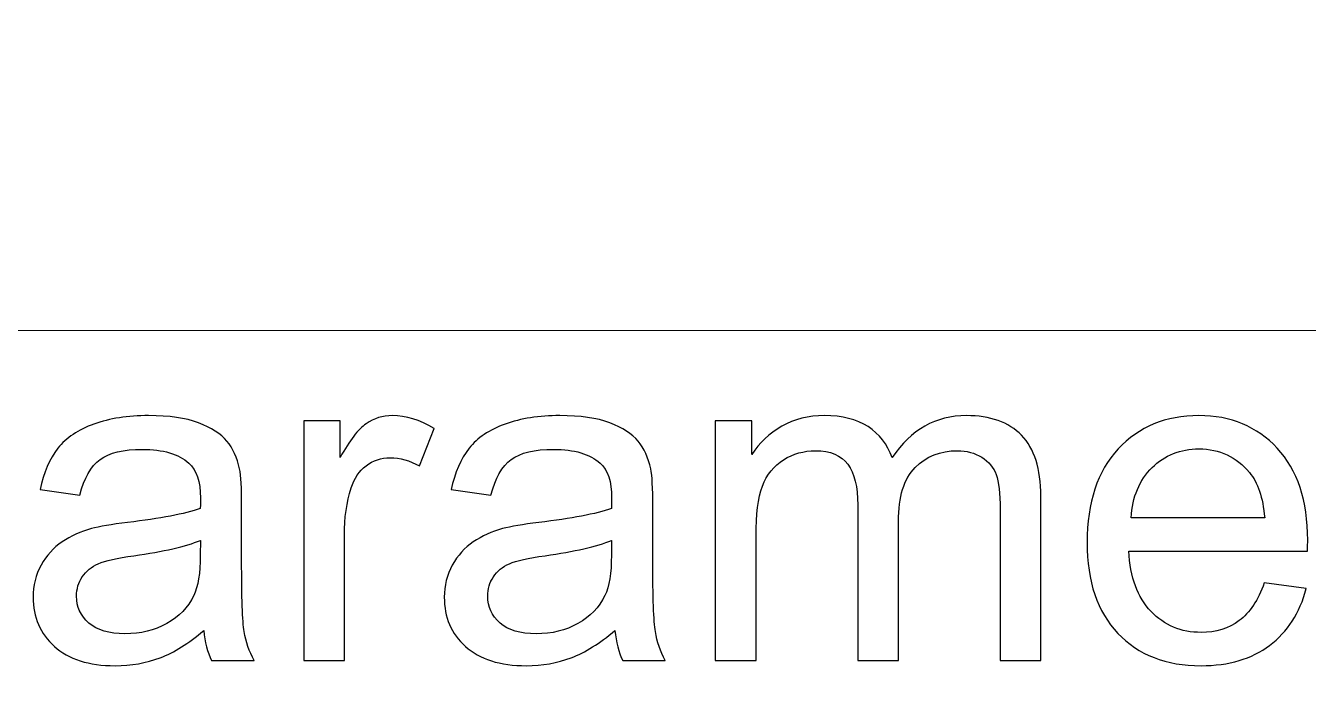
# Model space of a CAD drawing. Header units: centimetres. Extents: x -29.7 to 21.6, y -14.4 to 13.7.
# Drawn here: x 4.729 to 6.341, y -2.968 to -2.133 of the extents above; entities that cross this region are included whole.
import ezdxf

# ---------------------------------------------------------------- set-up
doc = ezdxf.new("R2010")
doc.units = ezdxf.units.CM
doc.header["$MEASUREMENT"] = 0
doc.layers.add('Layer 1', color=7, linetype='Continuous')

msp = doc.modelspace()

# ---------------------------------------------------------------- linework, layer by layer
at = {"layer": 'Layer 1', "color": 1, "lineweight": 9}
for points, knots in [([(1.396, -4.44966), (1.396, -4.44966), (1.396, -0.46166), (1.396, -0.46166), (1.396, -0.46166), (1.396, -0.46166), (11.36591, -0.46166), (11.36591, -0.46166), (11.36591, -0.46166), (11.36591, -0.46166), (11.36591, -4.44966), (11.36591, -4.44966)], [0, 0, 0, 0, 0.25, 0.25, 0.25, 0.25, 0.5, 0.5, 0.5, 0.5, 1, 1, 1, 1]), ([(8.86952, -3.14013), (8.86952, -3.14013), (4.39385, -3.14013), (4.39385, -3.14013), (4.39385, -3.14013), (4.39385, -3.14013), (4.39385, -2.51613), (4.39385, -2.51613), (4.39385, -2.51613), (4.39385, -2.51613), (8.86952, -2.51613), (8.86952, -2.51613), (8.86952, -2.51613), (8.86952, -2.51613), (8.86952, -3.14013), (8.86952, -3.14013)], [0, 0, 0, 0, 0.2, 0.2, 0.2, 0.2, 0.4, 0.4, 0.4, 0.4, 0.6, 0.6, 0.6, 0.6, 1, 1, 1, 1]), ([(8.86952, -3.14013), (8.86952, -3.14013), (4.39385, -3.14013), (4.39385, -3.14013), (4.39385, -3.14013), (4.39385, -3.14013), (4.39385, -2.51613), (4.39385, -2.51613), (4.39385, -2.51613), (4.39385, -2.51613), (8.86952, -2.51613), (8.86952, -2.51613), (8.86952, -2.51613), (8.86952, -2.51613), (8.86952, -3.14013), (8.86952, -3.14013)], [0, 0, 0, 0, 0.2, 0.2, 0.2, 0.2, 0.4, 0.4, 0.4, 0.4, 0.6, 0.6, 0.6, 0.6, 1, 1, 1, 1]), ([(4.9524, -2.89326), (4.93342, -2.90943), (4.91512, -2.92076), (4.89758, -2.92745), (4.89758, -2.92745), (4.88005, -2.93413), (4.86126, -2.93742), (4.84112, -2.93742), (4.84112, -2.93742), (4.808, -2.93742), (4.78252, -2.92938), (4.7647, -2.91321), (4.7647, -2.91321), (4.74688, -2.89713), (4.73797, -2.8765), (4.73797, -2.85142), (4.73797, -2.85142), (4.73797, -2.83669), (4.74136, -2.82323), (4.74804, -2.81103), (4.74804, -2.81103), (4.75482, -2.79883), (4.76364, -2.78914), (4.77448, -2.78178), (4.77448, -2.78178), (4.78543, -2.77442), (4.79763, -2.7688), (4.81129, -2.76502), (4.81129, -2.76502), (4.82136, -2.76241), (4.83657, -2.75989), (4.85681, -2.75737), (4.85681, -2.75737), (4.89807, -2.75253), (4.92858, -2.74662), (4.94805, -2.73984), (4.94805, -2.73984), (4.94824, -2.73287), (4.94834, -2.72841), (4.94834, -2.72657), (4.94834, -2.72657), (4.94834, -2.70585), (4.94349, -2.69122), (4.93381, -2.6827), (4.93381, -2.6827), (4.92073, -2.67117), (4.90127, -2.66546), (4.8755, -2.66546), (4.8755, -2.66546), (4.85139, -2.66546), (4.83356, -2.66972), (4.82214, -2.67815), (4.82214, -2.67815), (4.81061, -2.68657), (4.80218, -2.70149), (4.79666, -2.72299), (4.79666, -2.72299), (4.79666, -2.72299), (4.74669, -2.71602), (4.74669, -2.71602), (4.74669, -2.71602), (4.75124, -2.69461), (4.7587, -2.67727), (4.76916, -2.6641), (4.76916, -2.6641), (4.77962, -2.65093), (4.79473, -2.64086), (4.81448, -2.63369), (4.81448, -2.63369), (4.83415, -2.62662), (4.8571, -2.62304), (4.88306, -2.62304), (4.88306, -2.62304), (4.90882, -2.62304), (4.92984, -2.62604), (4.94601, -2.63214), (4.94601, -2.63214), (4.96209, -2.63824), (4.974, -2.6458), (4.98156, -2.655), (4.98156, -2.655), (4.98911, -2.6642), (4.99444, -2.67582), (4.99754, -2.68987), (4.99754, -2.68987), (4.99918, -2.69858), (5.00006, -2.71427), (5.00006, -2.73684), (5.00006, -2.73684), (5.00006, -2.73684), (5.00006, -2.80464), (5.00006, -2.80464), (5.00006, -2.80464), (5.00006, -2.852), (5.00112, -2.88193), (5.00325, -2.89461), (5.00325, -2.89461), (5.00529, -2.9073), (5.00955, -2.91941), (5.01575, -2.93103), (5.01575, -2.93103), (5.01575, -2.93103), (4.96228, -2.93103), (4.96228, -2.93103), (4.96228, -2.93103), (4.95715, -2.92028), (4.95386, -2.90769), (4.9524, -2.89326)], [0, 0, 0, 0, 0.0357143, 0.0357143, 0.0357143, 0.0357143, 0.0714286, 0.0714286, 0.0714286, 0.0714286, 0.1071429, 0.1071429, 0.1071429, 0.1071429, 0.1428571, 0.1428571, 0.1428571, 0.1428571, 0.1785714, 0.1785714, 0.1785714, 0.1785714, 0.2142857, 0.2142857, 0.2142857, 0.2142857, 0.25, 0.25, 0.25, 0.25, 0.2857143, 0.2857143, 0.2857143, 0.2857143, 0.3214286, 0.3214286, 0.3214286, 0.3214286, 0.3571429, 0.3571429, 0.3571429, 0.3571429, 0.3928571, 0.3928571, 0.3928571, 0.3928571, 0.4285714, 0.4285714, 0.4285714, 0.4285714, 0.4642857, 0.4642857, 0.4642857, 0.4642857, 0.5, 0.5, 0.5, 0.5, 0.5357143, 0.5357143, 0.5357143, 0.5357143, 0.5714286, 0.5714286, 0.5714286, 0.5714286, 0.6071429, 0.6071429, 0.6071429, 0.6071429, 0.6428571, 0.6428571, 0.6428571, 0.6428571, 0.6785714, 0.6785714, 0.6785714, 0.6785714, 0.7142857, 0.7142857, 0.7142857, 0.7142857, 0.75, 0.75, 0.75, 0.75, 0.7857143, 0.7857143, 0.7857143, 0.7857143, 0.8214286, 0.8214286, 0.8214286, 0.8214286, 0.8571429, 0.8571429, 0.8571429, 0.8571429, 0.8928571, 0.8928571, 0.8928571, 0.8928571, 0.9285714, 0.9285714, 0.9285714, 0.9285714, 1, 1, 1, 1]), ([(5.07802, -2.93103), (5.07802, -2.93103), (5.07802, -2.62943), (5.07802, -2.62943), (5.07802, -2.62943), (5.07802, -2.62943), (5.12393, -2.62943), (5.12393, -2.62943), (5.12393, -2.62943), (5.12393, -2.62943), (5.12393, -2.67563), (5.12393, -2.67563), (5.12393, -2.67563), (5.13565, -2.65422), (5.1465, -2.64008), (5.15647, -2.6333), (5.15647, -2.6333), (5.16645, -2.62643), (5.17739, -2.62304), (5.18931, -2.62304), (5.18931, -2.62304), (5.20655, -2.62304), (5.22408, -2.62846), (5.2419, -2.63921), (5.2419, -2.63921), (5.2419, -2.63921), (5.22369, -2.68638), (5.22369, -2.68638), (5.22369, -2.68638), (5.21129, -2.67941), (5.1989, -2.67592), (5.1865, -2.67592), (5.1865, -2.67592), (5.17536, -2.67592), (5.16538, -2.67931), (5.15657, -2.68599), (5.15657, -2.68599), (5.14776, -2.69267), (5.14146, -2.70197), (5.13768, -2.71388), (5.13768, -2.71388), (5.13197, -2.732), (5.12916, -2.75185), (5.12916, -2.77345), (5.12916, -2.77345), (5.12916, -2.77345), (5.12916, -2.93103), (5.12916, -2.93103), (5.12916, -2.93103), (5.12916, -2.93103), (5.07802, -2.93103), (5.07802, -2.93103)], [0, 0, 0, 0, 0.0714286, 0.0714286, 0.0714286, 0.0714286, 0.1428571, 0.1428571, 0.1428571, 0.1428571, 0.2142857, 0.2142857, 0.2142857, 0.2142857, 0.2857143, 0.2857143, 0.2857143, 0.2857143, 0.3571429, 0.3571429, 0.3571429, 0.3571429, 0.4285714, 0.4285714, 0.4285714, 0.4285714, 0.5, 0.5, 0.5, 0.5, 0.5714286, 0.5714286, 0.5714286, 0.5714286, 0.6428571, 0.6428571, 0.6428571, 0.6428571, 0.7142857, 0.7142857, 0.7142857, 0.7142857, 0.7857143, 0.7857143, 0.7857143, 0.7857143, 0.8571429, 0.8571429, 0.8571429, 0.8571429, 1, 1, 1, 1]), ([(5.46911, -2.89326), (5.45013, -2.90943), (5.43183, -2.92076), (5.41429, -2.92745), (5.41429, -2.92745), (5.39676, -2.93413), (5.37797, -2.93742), (5.35783, -2.93742), (5.35783, -2.93742), (5.32471, -2.93742), (5.29923, -2.92938), (5.28141, -2.91321), (5.28141, -2.91321), (5.26359, -2.89713), (5.25468, -2.8765), (5.25468, -2.85142), (5.25468, -2.85142), (5.25468, -2.83669), (5.25807, -2.82323), (5.26475, -2.81103), (5.26475, -2.81103), (5.27153, -2.79883), (5.28035, -2.78914), (5.29119, -2.78178), (5.29119, -2.78178), (5.30214, -2.77442), (5.31434, -2.7688), (5.328, -2.76502), (5.328, -2.76502), (5.33807, -2.76241), (5.35328, -2.75989), (5.37352, -2.75737), (5.37352, -2.75737), (5.41478, -2.75253), (5.44529, -2.74662), (5.46476, -2.73984), (5.46476, -2.73984), (5.46495, -2.73287), (5.46505, -2.72841), (5.46505, -2.72657), (5.46505, -2.72657), (5.46505, -2.70585), (5.4602, -2.69122), (5.45052, -2.6827), (5.45052, -2.6827), (5.43744, -2.67117), (5.41798, -2.66546), (5.39221, -2.66546), (5.39221, -2.66546), (5.3681, -2.66546), (5.35027, -2.66972), (5.33885, -2.67815), (5.33885, -2.67815), (5.32732, -2.68657), (5.31889, -2.70149), (5.31337, -2.72299), (5.31337, -2.72299), (5.31337, -2.72299), (5.2634, -2.71602), (5.2634, -2.71602), (5.2634, -2.71602), (5.26795, -2.69461), (5.27541, -2.67727), (5.28587, -2.6641), (5.28587, -2.6641), (5.29633, -2.65093), (5.31144, -2.64086), (5.33119, -2.63369), (5.33119, -2.63369), (5.35086, -2.62662), (5.37381, -2.62304), (5.39977, -2.62304), (5.39977, -2.62304), (5.42553, -2.62304), (5.44655, -2.62604), (5.46272, -2.63214), (5.46272, -2.63214), (5.4788, -2.63824), (5.49071, -2.6458), (5.49827, -2.655), (5.49827, -2.655), (5.50582, -2.6642), (5.51115, -2.67582), (5.51425, -2.68987), (5.51425, -2.68987), (5.51589, -2.69858), (5.51677, -2.71427), (5.51677, -2.73684), (5.51677, -2.73684), (5.51677, -2.73684), (5.51677, -2.80464), (5.51677, -2.80464), (5.51677, -2.80464), (5.51677, -2.852), (5.51783, -2.88193), (5.51996, -2.89461), (5.51996, -2.89461), (5.522, -2.9073), (5.52626, -2.91941), (5.53246, -2.93103), (5.53246, -2.93103), (5.53246, -2.93103), (5.47899, -2.93103), (5.47899, -2.93103), (5.47899, -2.93103), (5.47386, -2.92028), (5.47057, -2.90769), (5.46911, -2.89326)], [0, 0, 0, 0, 0.0357143, 0.0357143, 0.0357143, 0.0357143, 0.0714286, 0.0714286, 0.0714286, 0.0714286, 0.1071429, 0.1071429, 0.1071429, 0.1071429, 0.1428571, 0.1428571, 0.1428571, 0.1428571, 0.1785714, 0.1785714, 0.1785714, 0.1785714, 0.2142857, 0.2142857, 0.2142857, 0.2142857, 0.25, 0.25, 0.25, 0.25, 0.2857143, 0.2857143, 0.2857143, 0.2857143, 0.3214286, 0.3214286, 0.3214286, 0.3214286, 0.3571429, 0.3571429, 0.3571429, 0.3571429, 0.3928571, 0.3928571, 0.3928571, 0.3928571, 0.4285714, 0.4285714, 0.4285714, 0.4285714, 0.4642857, 0.4642857, 0.4642857, 0.4642857, 0.5, 0.5, 0.5, 0.5, 0.5357143, 0.5357143, 0.5357143, 0.5357143, 0.5714286, 0.5714286, 0.5714286, 0.5714286, 0.6071429, 0.6071429, 0.6071429, 0.6071429, 0.6428571, 0.6428571, 0.6428571, 0.6428571, 0.6785714, 0.6785714, 0.6785714, 0.6785714, 0.7142857, 0.7142857, 0.7142857, 0.7142857, 0.75, 0.75, 0.75, 0.75, 0.7857143, 0.7857143, 0.7857143, 0.7857143, 0.8214286, 0.8214286, 0.8214286, 0.8214286, 0.8571429, 0.8571429, 0.8571429, 0.8571429, 0.8928571, 0.8928571, 0.8928571, 0.8928571, 0.9285714, 0.9285714, 0.9285714, 0.9285714, 1, 1, 1, 1]), ([(5.59531, -2.93103), (5.59531, -2.93103), (5.59531, -2.62943), (5.59531, -2.62943), (5.59531, -2.62943), (5.59531, -2.62943), (5.64122, -2.62943), (5.64122, -2.62943), (5.64122, -2.62943), (5.64122, -2.62943), (5.64122, -2.67204), (5.64122, -2.67204), (5.64122, -2.67204), (5.65062, -2.65732), (5.66321, -2.64541), (5.6789, -2.6365), (5.6789, -2.6365), (5.69459, -2.62749), (5.71241, -2.62304), (5.73246, -2.62304), (5.73246, -2.62304), (5.75473, -2.62304), (5.77304, -2.62769), (5.78728, -2.63689), (5.78728, -2.63689), (5.80151, -2.64618), (5.81159, -2.65907), (5.8174, -2.67572), (5.8174, -2.67572), (5.84142, -2.64057), (5.87251, -2.62304), (5.91086, -2.62304), (5.91086, -2.62304), (5.94089, -2.62304), (5.96403, -2.63127), (5.98011, -2.64783), (5.98011, -2.64783), (5.99629, -2.66439), (6.00442, -2.68987), (6.00442, -2.72425), (6.00442, -2.72425), (6.00442, -2.72425), (6.00442, -2.93103), (6.00442, -2.93103), (6.00442, -2.93103), (6.00442, -2.93103), (5.95328, -2.93103), (5.95328, -2.93103), (5.95328, -2.93103), (5.95328, -2.93103), (5.95328, -2.7412), (5.95328, -2.7412), (5.95328, -2.7412), (5.95328, -2.72086), (5.95154, -2.70614), (5.94825, -2.69713), (5.94825, -2.69713), (5.94495, -2.68812), (5.93895, -2.68095), (5.93014, -2.67543), (5.93014, -2.67543), (5.92142, -2.66991), (5.91115, -2.6672), (5.89943, -2.6672), (5.89943, -2.6672), (5.87813, -2.6672), (5.8605, -2.67427), (5.84645, -2.68832), (5.84645, -2.68832), (5.83241, -2.70246), (5.82544, -2.72502), (5.82544, -2.75602), (5.82544, -2.75602), (5.82544, -2.75602), (5.82544, -2.93103), (5.82544, -2.93103), (5.82544, -2.93103), (5.82544, -2.93103), (5.7743, -2.93103), (5.7743, -2.93103), (5.7743, -2.93103), (5.7743, -2.93103), (5.7743, -2.73529), (5.7743, -2.73529), (5.7743, -2.73529), (5.7743, -2.71263), (5.77013, -2.69558), (5.7618, -2.68425), (5.7618, -2.68425), (5.75348, -2.67292), (5.73982, -2.6672), (5.72093, -2.6672), (5.72093, -2.6672), (5.7066, -2.6672), (5.69333, -2.67098), (5.68113, -2.67853), (5.68113, -2.67853), (5.66892, -2.68609), (5.66011, -2.69713), (5.65459, -2.71175), (5.65459, -2.71175), (5.64916, -2.72628), (5.64645, -2.7473), (5.64645, -2.77471), (5.64645, -2.77471), (5.64645, -2.77471), (5.64645, -2.93103), (5.64645, -2.93103), (5.64645, -2.93103), (5.64645, -2.93103), (5.59531, -2.93103), (5.59531, -2.93103)], [0, 0, 0, 0, 0.0344828, 0.0344828, 0.0344828, 0.0344828, 0.0689655, 0.0689655, 0.0689655, 0.0689655, 0.1034483, 0.1034483, 0.1034483, 0.1034483, 0.137931, 0.137931, 0.137931, 0.137931, 0.1724138, 0.1724138, 0.1724138, 0.1724138, 0.2068966, 0.2068966, 0.2068966, 0.2068966, 0.2413793, 0.2413793, 0.2413793, 0.2413793, 0.2758621, 0.2758621, 0.2758621, 0.2758621, 0.3103448, 0.3103448, 0.3103448, 0.3103448, 0.3448276, 0.3448276, 0.3448276, 0.3448276, 0.3793103, 0.3793103, 0.3793103, 0.3793103, 0.4137931, 0.4137931, 0.4137931, 0.4137931, 0.4482759, 0.4482759, 0.4482759, 0.4482759, 0.4827586, 0.4827586, 0.4827586, 0.4827586, 0.5172414, 0.5172414, 0.5172414, 0.5172414, 0.5517241, 0.5517241, 0.5517241, 0.5517241, 0.5862069, 0.5862069, 0.5862069, 0.5862069, 0.6206897, 0.6206897, 0.6206897, 0.6206897, 0.6551724, 0.6551724, 0.6551724, 0.6551724, 0.6896552, 0.6896552, 0.6896552, 0.6896552, 0.7241379, 0.7241379, 0.7241379, 0.7241379, 0.7586207, 0.7586207, 0.7586207, 0.7586207, 0.7931034, 0.7931034, 0.7931034, 0.7931034, 0.8275862, 0.8275862, 0.8275862, 0.8275862, 0.862069, 0.862069, 0.862069, 0.862069, 0.8965517, 0.8965517, 0.8965517, 0.8965517, 0.9310345, 0.9310345, 0.9310345, 0.9310345, 1, 1, 1, 1]), ([(6.2851, -2.8334), (6.2851, -2.8334), (6.33798, -2.84038), (6.33798, -2.84038), (6.33798, -2.84038), (6.32975, -2.87108), (6.31435, -2.895), (6.29188, -2.91195), (6.29188, -2.91195), (6.26941, -2.9289), (6.24074, -2.93742), (6.20578, -2.93742), (6.20578, -2.93742), (6.16181, -2.93742), (6.12694, -2.92386), (6.10118, -2.89674), (6.10118, -2.89674), (6.07541, -2.86972), (6.06253, -2.83166), (6.06253, -2.78275), (6.06253, -2.78275), (6.06253, -2.73219), (6.07551, -2.69287), (6.10156, -2.66497), (6.10156, -2.66497), (6.12762, -2.63698), (6.16142, -2.62304), (6.20297, -2.62304), (6.20297, -2.62304), (6.24316, -2.62304), (6.276, -2.63669), (6.30147, -2.6641), (6.30147, -2.6641), (6.32694, -2.69151), (6.33973, -2.73006), (6.33973, -2.77975), (6.33973, -2.77975), (6.33973, -2.78275), (6.33963, -2.7873), (6.33944, -2.7933), (6.33944, -2.7933), (6.33944, -2.7933), (6.11483, -2.7933), (6.11483, -2.7933), (6.11483, -2.7933), (6.11677, -2.82633), (6.12607, -2.85171), (6.14292, -2.86924), (6.14292, -2.86924), (6.15968, -2.88677), (6.18069, -2.89558), (6.20578, -2.89558), (6.20578, -2.89558), (6.22447, -2.89558), (6.24045, -2.89064), (6.25362, -2.88076), (6.25362, -2.88076), (6.26689, -2.87088), (6.27735, -2.8551), (6.2851, -2.8334)], [0, 0, 0, 0, 0.0625, 0.0625, 0.0625, 0.0625, 0.125, 0.125, 0.125, 0.125, 0.1875, 0.1875, 0.1875, 0.1875, 0.25, 0.25, 0.25, 0.25, 0.3125, 0.3125, 0.3125, 0.3125, 0.375, 0.375, 0.375, 0.375, 0.4375, 0.4375, 0.4375, 0.4375, 0.5, 0.5, 0.5, 0.5, 0.5625, 0.5625, 0.5625, 0.5625, 0.625, 0.625, 0.625, 0.625, 0.6875, 0.6875, 0.6875, 0.6875, 0.75, 0.75, 0.75, 0.75, 0.8125, 0.8125, 0.8125, 0.8125, 0.875, 0.875, 0.875, 0.875, 1, 1, 1, 1]), ([(6.11774, -2.75146), (6.11774, -2.75146), (6.28568, -2.75146), (6.28568, -2.75146), (6.28568, -2.75146), (6.28345, -2.72609), (6.27696, -2.70711), (6.26641, -2.69442), (6.26641, -2.69442), (6.25023, -2.67476), (6.22912, -2.66488), (6.20326, -2.66488), (6.20326, -2.66488), (6.17982, -2.66488), (6.16016, -2.67272), (6.14418, -2.68841), (6.14418, -2.68841), (6.12829, -2.7041), (6.11948, -2.72512), (6.11774, -2.75146)], [0, 0, 0, 0, 0.1666667, 0.1666667, 0.1666667, 0.1666667, 0.3333333, 0.3333333, 0.3333333, 0.3333333, 0.5, 0.5, 0.5, 0.5, 0.6666667, 0.6666667, 0.6666667, 0.6666667, 1, 1, 1, 1]), ([(4.94834, -2.77994), (4.92974, -2.78749), (4.90185, -2.79389), (4.86465, -2.79912), (4.86465, -2.79912), (4.84354, -2.80212), (4.82863, -2.80551), (4.81991, -2.80929), (4.81991, -2.80929), (4.81119, -2.81306), (4.80451, -2.81858), (4.79976, -2.82575), (4.79976, -2.82575), (4.79502, -2.83301), (4.7926, -2.84105), (4.7926, -2.84996), (4.7926, -2.84996), (4.7926, -2.86343), (4.79773, -2.87476), (4.80809, -2.88377), (4.80809, -2.88377), (4.81846, -2.89277), (4.83356, -2.89733), (4.85342, -2.89733), (4.85342, -2.89733), (4.87308, -2.89733), (4.89061, -2.89306), (4.90601, -2.88444), (4.90601, -2.88444), (4.92131, -2.87592), (4.93265, -2.8642), (4.93981, -2.84938), (4.93981, -2.84938), (4.94533, -2.83786), (4.94805, -2.82091), (4.94805, -2.79853), (4.94805, -2.79853), (4.94805, -2.79853), (4.94834, -2.77994), (4.94834, -2.77994)], [0, 0, 0, 0, 0.0909091, 0.0909091, 0.0909091, 0.0909091, 0.1818182, 0.1818182, 0.1818182, 0.1818182, 0.2727273, 0.2727273, 0.2727273, 0.2727273, 0.3636364, 0.3636364, 0.3636364, 0.3636364, 0.4545455, 0.4545455, 0.4545455, 0.4545455, 0.5454545, 0.5454545, 0.5454545, 0.5454545, 0.6363636, 0.6363636, 0.6363636, 0.6363636, 0.7272727, 0.7272727, 0.7272727, 0.7272727, 0.8181818, 0.8181818, 0.8181818, 0.8181818, 1, 1, 1, 1]), ([(5.46505, -2.77994), (5.44645, -2.78749), (5.41856, -2.79389), (5.38136, -2.79912), (5.38136, -2.79912), (5.36025, -2.80212), (5.34534, -2.80551), (5.33662, -2.80929), (5.33662, -2.80929), (5.3279, -2.81306), (5.32122, -2.81858), (5.31647, -2.82575), (5.31647, -2.82575), (5.31173, -2.83301), (5.30931, -2.84105), (5.30931, -2.84996), (5.30931, -2.84996), (5.30931, -2.86343), (5.31444, -2.87476), (5.3248, -2.88377), (5.3248, -2.88377), (5.33517, -2.89277), (5.35027, -2.89733), (5.37013, -2.89733), (5.37013, -2.89733), (5.38979, -2.89733), (5.40732, -2.89306), (5.42272, -2.88444), (5.42272, -2.88444), (5.43802, -2.87592), (5.44936, -2.8642), (5.45652, -2.84938), (5.45652, -2.84938), (5.46204, -2.83786), (5.46476, -2.82091), (5.46476, -2.79853), (5.46476, -2.79853), (5.46476, -2.79853), (5.46505, -2.77994), (5.46505, -2.77994)], [0, 0, 0, 0, 0.0909091, 0.0909091, 0.0909091, 0.0909091, 0.1818182, 0.1818182, 0.1818182, 0.1818182, 0.2727273, 0.2727273, 0.2727273, 0.2727273, 0.3636364, 0.3636364, 0.3636364, 0.3636364, 0.4545455, 0.4545455, 0.4545455, 0.4545455, 0.5454545, 0.5454545, 0.5454545, 0.5454545, 0.6363636, 0.6363636, 0.6363636, 0.6363636, 0.7272727, 0.7272727, 0.7272727, 0.7272727, 0.8181818, 0.8181818, 0.8181818, 0.8181818, 1, 1, 1, 1])]:
    msp.add_open_spline(points, degree=3, knots=knots, dxfattribs=at)
at = {"layer": 'Layer 1', "color": 250}
for points, knots in [([(4.9524, -2.89326), (4.93342, -2.90943), (4.91512, -2.92076), (4.89758, -2.92745), (4.89758, -2.92745), (4.88005, -2.93413), (4.86126, -2.93742), (4.84112, -2.93742), (4.84112, -2.93742), (4.808, -2.93742), (4.78252, -2.92938), (4.7647, -2.91321), (4.7647, -2.91321), (4.74688, -2.89713), (4.73797, -2.8765), (4.73797, -2.85142), (4.73797, -2.85142), (4.73797, -2.83669), (4.74136, -2.82323), (4.74804, -2.81103), (4.74804, -2.81103), (4.75482, -2.79883), (4.76364, -2.78914), (4.77448, -2.78178), (4.77448, -2.78178), (4.78543, -2.77442), (4.79763, -2.7688), (4.81129, -2.76502), (4.81129, -2.76502), (4.82136, -2.76241), (4.83657, -2.75989), (4.85681, -2.75737), (4.85681, -2.75737), (4.89807, -2.75253), (4.92858, -2.74662), (4.94805, -2.73984), (4.94805, -2.73984), (4.94824, -2.73287), (4.94834, -2.72841), (4.94834, -2.72657), (4.94834, -2.72657), (4.94834, -2.70585), (4.94349, -2.69122), (4.93381, -2.6827), (4.93381, -2.6827), (4.92073, -2.67117), (4.90127, -2.66546), (4.8755, -2.66546), (4.8755, -2.66546), (4.85139, -2.66546), (4.83356, -2.66972), (4.82214, -2.67815), (4.82214, -2.67815), (4.81061, -2.68657), (4.80218, -2.70149), (4.79666, -2.72299), (4.79666, -2.72299), (4.79666, -2.72299), (4.74669, -2.71602), (4.74669, -2.71602), (4.74669, -2.71602), (4.75124, -2.69461), (4.7587, -2.67727), (4.76916, -2.6641), (4.76916, -2.6641), (4.77962, -2.65093), (4.79473, -2.64086), (4.81448, -2.63369), (4.81448, -2.63369), (4.83415, -2.62662), (4.8571, -2.62304), (4.88306, -2.62304), (4.88306, -2.62304), (4.90882, -2.62304), (4.92984, -2.62604), (4.94601, -2.63214), (4.94601, -2.63214), (4.96209, -2.63824), (4.974, -2.6458), (4.98156, -2.655), (4.98156, -2.655), (4.98911, -2.6642), (4.99444, -2.67582), (4.99754, -2.68987), (4.99754, -2.68987), (4.99918, -2.69858), (5.00006, -2.71427), (5.00006, -2.73684), (5.00006, -2.73684), (5.00006, -2.73684), (5.00006, -2.80464), (5.00006, -2.80464), (5.00006, -2.80464), (5.00006, -2.852), (5.00112, -2.88193), (5.00325, -2.89461), (5.00325, -2.89461), (5.00529, -2.9073), (5.00955, -2.91941), (5.01575, -2.93103), (5.01575, -2.93103), (5.01575, -2.93103), (4.96228, -2.93103), (4.96228, -2.93103), (4.96228, -2.93103), (4.95715, -2.92028), (4.95386, -2.90769), (4.9524, -2.89326)], [0, 0, 0, 0, 0.0357143, 0.0357143, 0.0357143, 0.0357143, 0.0714286, 0.0714286, 0.0714286, 0.0714286, 0.1071429, 0.1071429, 0.1071429, 0.1071429, 0.1428571, 0.1428571, 0.1428571, 0.1428571, 0.1785714, 0.1785714, 0.1785714, 0.1785714, 0.2142857, 0.2142857, 0.2142857, 0.2142857, 0.25, 0.25, 0.25, 0.25, 0.2857143, 0.2857143, 0.2857143, 0.2857143, 0.3214286, 0.3214286, 0.3214286, 0.3214286, 0.3571429, 0.3571429, 0.3571429, 0.3571429, 0.3928571, 0.3928571, 0.3928571, 0.3928571, 0.4285714, 0.4285714, 0.4285714, 0.4285714, 0.4642857, 0.4642857, 0.4642857, 0.4642857, 0.5, 0.5, 0.5, 0.5, 0.5357143, 0.5357143, 0.5357143, 0.5357143, 0.5714286, 0.5714286, 0.5714286, 0.5714286, 0.6071429, 0.6071429, 0.6071429, 0.6071429, 0.6428571, 0.6428571, 0.6428571, 0.6428571, 0.6785714, 0.6785714, 0.6785714, 0.6785714, 0.7142857, 0.7142857, 0.7142857, 0.7142857, 0.75, 0.75, 0.75, 0.75, 0.7857143, 0.7857143, 0.7857143, 0.7857143, 0.8214286, 0.8214286, 0.8214286, 0.8214286, 0.8571429, 0.8571429, 0.8571429, 0.8571429, 0.8928571, 0.8928571, 0.8928571, 0.8928571, 0.9285714, 0.9285714, 0.9285714, 0.9285714, 1, 1, 1, 1]), ([(5.07802, -2.93103), (5.07802, -2.93103), (5.07802, -2.62943), (5.07802, -2.62943), (5.07802, -2.62943), (5.07802, -2.62943), (5.12393, -2.62943), (5.12393, -2.62943), (5.12393, -2.62943), (5.12393, -2.62943), (5.12393, -2.67563), (5.12393, -2.67563), (5.12393, -2.67563), (5.13565, -2.65422), (5.1465, -2.64008), (5.15647, -2.6333), (5.15647, -2.6333), (5.16645, -2.62643), (5.17739, -2.62304), (5.18931, -2.62304), (5.18931, -2.62304), (5.20655, -2.62304), (5.22408, -2.62846), (5.2419, -2.63921), (5.2419, -2.63921), (5.2419, -2.63921), (5.22369, -2.68638), (5.22369, -2.68638), (5.22369, -2.68638), (5.21129, -2.67941), (5.1989, -2.67592), (5.1865, -2.67592), (5.1865, -2.67592), (5.17536, -2.67592), (5.16538, -2.67931), (5.15657, -2.68599), (5.15657, -2.68599), (5.14776, -2.69267), (5.14146, -2.70197), (5.13768, -2.71388), (5.13768, -2.71388), (5.13197, -2.732), (5.12916, -2.75185), (5.12916, -2.77345), (5.12916, -2.77345), (5.12916, -2.77345), (5.12916, -2.93103), (5.12916, -2.93103), (5.12916, -2.93103), (5.12916, -2.93103), (5.07802, -2.93103), (5.07802, -2.93103)], [0, 0, 0, 0, 0.0714286, 0.0714286, 0.0714286, 0.0714286, 0.1428571, 0.1428571, 0.1428571, 0.1428571, 0.2142857, 0.2142857, 0.2142857, 0.2142857, 0.2857143, 0.2857143, 0.2857143, 0.2857143, 0.3571429, 0.3571429, 0.3571429, 0.3571429, 0.4285714, 0.4285714, 0.4285714, 0.4285714, 0.5, 0.5, 0.5, 0.5, 0.5714286, 0.5714286, 0.5714286, 0.5714286, 0.6428571, 0.6428571, 0.6428571, 0.6428571, 0.7142857, 0.7142857, 0.7142857, 0.7142857, 0.7857143, 0.7857143, 0.7857143, 0.7857143, 0.8571429, 0.8571429, 0.8571429, 0.8571429, 1, 1, 1, 1]), ([(5.46911, -2.89326), (5.45013, -2.90943), (5.43183, -2.92076), (5.41429, -2.92745), (5.41429, -2.92745), (5.39676, -2.93413), (5.37797, -2.93742), (5.35783, -2.93742), (5.35783, -2.93742), (5.32471, -2.93742), (5.29923, -2.92938), (5.28141, -2.91321), (5.28141, -2.91321), (5.26359, -2.89713), (5.25468, -2.8765), (5.25468, -2.85142), (5.25468, -2.85142), (5.25468, -2.83669), (5.25807, -2.82323), (5.26475, -2.81103), (5.26475, -2.81103), (5.27153, -2.79883), (5.28035, -2.78914), (5.29119, -2.78178), (5.29119, -2.78178), (5.30214, -2.77442), (5.31434, -2.7688), (5.328, -2.76502), (5.328, -2.76502), (5.33807, -2.76241), (5.35328, -2.75989), (5.37352, -2.75737), (5.37352, -2.75737), (5.41478, -2.75253), (5.44529, -2.74662), (5.46476, -2.73984), (5.46476, -2.73984), (5.46495, -2.73287), (5.46505, -2.72841), (5.46505, -2.72657), (5.46505, -2.72657), (5.46505, -2.70585), (5.4602, -2.69122), (5.45052, -2.6827), (5.45052, -2.6827), (5.43744, -2.67117), (5.41798, -2.66546), (5.39221, -2.66546), (5.39221, -2.66546), (5.3681, -2.66546), (5.35027, -2.66972), (5.33885, -2.67815), (5.33885, -2.67815), (5.32732, -2.68657), (5.31889, -2.70149), (5.31337, -2.72299), (5.31337, -2.72299), (5.31337, -2.72299), (5.2634, -2.71602), (5.2634, -2.71602), (5.2634, -2.71602), (5.26795, -2.69461), (5.27541, -2.67727), (5.28587, -2.6641), (5.28587, -2.6641), (5.29633, -2.65093), (5.31144, -2.64086), (5.33119, -2.63369), (5.33119, -2.63369), (5.35086, -2.62662), (5.37381, -2.62304), (5.39977, -2.62304), (5.39977, -2.62304), (5.42553, -2.62304), (5.44655, -2.62604), (5.46272, -2.63214), (5.46272, -2.63214), (5.4788, -2.63824), (5.49071, -2.6458), (5.49827, -2.655), (5.49827, -2.655), (5.50582, -2.6642), (5.51115, -2.67582), (5.51425, -2.68987), (5.51425, -2.68987), (5.51589, -2.69858), (5.51677, -2.71427), (5.51677, -2.73684), (5.51677, -2.73684), (5.51677, -2.73684), (5.51677, -2.80464), (5.51677, -2.80464), (5.51677, -2.80464), (5.51677, -2.852), (5.51783, -2.88193), (5.51996, -2.89461), (5.51996, -2.89461), (5.522, -2.9073), (5.52626, -2.91941), (5.53246, -2.93103), (5.53246, -2.93103), (5.53246, -2.93103), (5.47899, -2.93103), (5.47899, -2.93103), (5.47899, -2.93103), (5.47386, -2.92028), (5.47057, -2.90769), (5.46911, -2.89326)], [0, 0, 0, 0, 0.0357143, 0.0357143, 0.0357143, 0.0357143, 0.0714286, 0.0714286, 0.0714286, 0.0714286, 0.1071429, 0.1071429, 0.1071429, 0.1071429, 0.1428571, 0.1428571, 0.1428571, 0.1428571, 0.1785714, 0.1785714, 0.1785714, 0.1785714, 0.2142857, 0.2142857, 0.2142857, 0.2142857, 0.25, 0.25, 0.25, 0.25, 0.2857143, 0.2857143, 0.2857143, 0.2857143, 0.3214286, 0.3214286, 0.3214286, 0.3214286, 0.3571429, 0.3571429, 0.3571429, 0.3571429, 0.3928571, 0.3928571, 0.3928571, 0.3928571, 0.4285714, 0.4285714, 0.4285714, 0.4285714, 0.4642857, 0.4642857, 0.4642857, 0.4642857, 0.5, 0.5, 0.5, 0.5, 0.5357143, 0.5357143, 0.5357143, 0.5357143, 0.5714286, 0.5714286, 0.5714286, 0.5714286, 0.6071429, 0.6071429, 0.6071429, 0.6071429, 0.6428571, 0.6428571, 0.6428571, 0.6428571, 0.6785714, 0.6785714, 0.6785714, 0.6785714, 0.7142857, 0.7142857, 0.7142857, 0.7142857, 0.75, 0.75, 0.75, 0.75, 0.7857143, 0.7857143, 0.7857143, 0.7857143, 0.8214286, 0.8214286, 0.8214286, 0.8214286, 0.8571429, 0.8571429, 0.8571429, 0.8571429, 0.8928571, 0.8928571, 0.8928571, 0.8928571, 0.9285714, 0.9285714, 0.9285714, 0.9285714, 1, 1, 1, 1]), ([(5.59531, -2.93103), (5.59531, -2.93103), (5.59531, -2.62943), (5.59531, -2.62943), (5.59531, -2.62943), (5.59531, -2.62943), (5.64122, -2.62943), (5.64122, -2.62943), (5.64122, -2.62943), (5.64122, -2.62943), (5.64122, -2.67204), (5.64122, -2.67204), (5.64122, -2.67204), (5.65062, -2.65732), (5.66321, -2.64541), (5.6789, -2.6365), (5.6789, -2.6365), (5.69459, -2.62749), (5.71241, -2.62304), (5.73246, -2.62304), (5.73246, -2.62304), (5.75473, -2.62304), (5.77304, -2.62769), (5.78728, -2.63689), (5.78728, -2.63689), (5.80151, -2.64618), (5.81159, -2.65907), (5.8174, -2.67572), (5.8174, -2.67572), (5.84142, -2.64057), (5.87251, -2.62304), (5.91086, -2.62304), (5.91086, -2.62304), (5.94089, -2.62304), (5.96403, -2.63127), (5.98011, -2.64783), (5.98011, -2.64783), (5.99629, -2.66439), (6.00442, -2.68987), (6.00442, -2.72425), (6.00442, -2.72425), (6.00442, -2.72425), (6.00442, -2.93103), (6.00442, -2.93103), (6.00442, -2.93103), (6.00442, -2.93103), (5.95328, -2.93103), (5.95328, -2.93103), (5.95328, -2.93103), (5.95328, -2.93103), (5.95328, -2.7412), (5.95328, -2.7412), (5.95328, -2.7412), (5.95328, -2.72086), (5.95154, -2.70614), (5.94825, -2.69713), (5.94825, -2.69713), (5.94495, -2.68812), (5.93895, -2.68095), (5.93014, -2.67543), (5.93014, -2.67543), (5.92142, -2.66991), (5.91115, -2.6672), (5.89943, -2.6672), (5.89943, -2.6672), (5.87813, -2.6672), (5.8605, -2.67427), (5.84645, -2.68832), (5.84645, -2.68832), (5.83241, -2.70246), (5.82544, -2.72502), (5.82544, -2.75602), (5.82544, -2.75602), (5.82544, -2.75602), (5.82544, -2.93103), (5.82544, -2.93103), (5.82544, -2.93103), (5.82544, -2.93103), (5.7743, -2.93103), (5.7743, -2.93103), (5.7743, -2.93103), (5.7743, -2.93103), (5.7743, -2.73529), (5.7743, -2.73529), (5.7743, -2.73529), (5.7743, -2.71263), (5.77013, -2.69558), (5.7618, -2.68425), (5.7618, -2.68425), (5.75348, -2.67292), (5.73982, -2.6672), (5.72093, -2.6672), (5.72093, -2.6672), (5.7066, -2.6672), (5.69333, -2.67098), (5.68113, -2.67853), (5.68113, -2.67853), (5.66892, -2.68609), (5.66011, -2.69713), (5.65459, -2.71175), (5.65459, -2.71175), (5.64916, -2.72628), (5.64645, -2.7473), (5.64645, -2.77471), (5.64645, -2.77471), (5.64645, -2.77471), (5.64645, -2.93103), (5.64645, -2.93103), (5.64645, -2.93103), (5.64645, -2.93103), (5.59531, -2.93103), (5.59531, -2.93103)], [0, 0, 0, 0, 0.0344828, 0.0344828, 0.0344828, 0.0344828, 0.0689655, 0.0689655, 0.0689655, 0.0689655, 0.1034483, 0.1034483, 0.1034483, 0.1034483, 0.137931, 0.137931, 0.137931, 0.137931, 0.1724138, 0.1724138, 0.1724138, 0.1724138, 0.2068966, 0.2068966, 0.2068966, 0.2068966, 0.2413793, 0.2413793, 0.2413793, 0.2413793, 0.2758621, 0.2758621, 0.2758621, 0.2758621, 0.3103448, 0.3103448, 0.3103448, 0.3103448, 0.3448276, 0.3448276, 0.3448276, 0.3448276, 0.3793103, 0.3793103, 0.3793103, 0.3793103, 0.4137931, 0.4137931, 0.4137931, 0.4137931, 0.4482759, 0.4482759, 0.4482759, 0.4482759, 0.4827586, 0.4827586, 0.4827586, 0.4827586, 0.5172414, 0.5172414, 0.5172414, 0.5172414, 0.5517241, 0.5517241, 0.5517241, 0.5517241, 0.5862069, 0.5862069, 0.5862069, 0.5862069, 0.6206897, 0.6206897, 0.6206897, 0.6206897, 0.6551724, 0.6551724, 0.6551724, 0.6551724, 0.6896552, 0.6896552, 0.6896552, 0.6896552, 0.7241379, 0.7241379, 0.7241379, 0.7241379, 0.7586207, 0.7586207, 0.7586207, 0.7586207, 0.7931034, 0.7931034, 0.7931034, 0.7931034, 0.8275862, 0.8275862, 0.8275862, 0.8275862, 0.862069, 0.862069, 0.862069, 0.862069, 0.8965517, 0.8965517, 0.8965517, 0.8965517, 0.9310345, 0.9310345, 0.9310345, 0.9310345, 1, 1, 1, 1]), ([(6.2851, -2.8334), (6.2851, -2.8334), (6.33798, -2.84038), (6.33798, -2.84038), (6.33798, -2.84038), (6.32975, -2.87108), (6.31435, -2.895), (6.29188, -2.91195), (6.29188, -2.91195), (6.26941, -2.9289), (6.24074, -2.93742), (6.20578, -2.93742), (6.20578, -2.93742), (6.16181, -2.93742), (6.12694, -2.92386), (6.10118, -2.89674), (6.10118, -2.89674), (6.07541, -2.86972), (6.06253, -2.83166), (6.06253, -2.78275), (6.06253, -2.78275), (6.06253, -2.73219), (6.07551, -2.69287), (6.10156, -2.66497), (6.10156, -2.66497), (6.12762, -2.63698), (6.16142, -2.62304), (6.20297, -2.62304), (6.20297, -2.62304), (6.24316, -2.62304), (6.276, -2.63669), (6.30147, -2.6641), (6.30147, -2.6641), (6.32694, -2.69151), (6.33973, -2.73006), (6.33973, -2.77975), (6.33973, -2.77975), (6.33973, -2.78275), (6.33963, -2.7873), (6.33944, -2.7933), (6.33944, -2.7933), (6.33944, -2.7933), (6.11483, -2.7933), (6.11483, -2.7933), (6.11483, -2.7933), (6.11677, -2.82633), (6.12607, -2.85171), (6.14292, -2.86924), (6.14292, -2.86924), (6.15968, -2.88677), (6.18069, -2.89558), (6.20578, -2.89558), (6.20578, -2.89558), (6.22447, -2.89558), (6.24045, -2.89064), (6.25362, -2.88076), (6.25362, -2.88076), (6.26689, -2.87088), (6.27735, -2.8551), (6.2851, -2.8334)], [0, 0, 0, 0, 0.0625, 0.0625, 0.0625, 0.0625, 0.125, 0.125, 0.125, 0.125, 0.1875, 0.1875, 0.1875, 0.1875, 0.25, 0.25, 0.25, 0.25, 0.3125, 0.3125, 0.3125, 0.3125, 0.375, 0.375, 0.375, 0.375, 0.4375, 0.4375, 0.4375, 0.4375, 0.5, 0.5, 0.5, 0.5, 0.5625, 0.5625, 0.5625, 0.5625, 0.625, 0.625, 0.625, 0.625, 0.6875, 0.6875, 0.6875, 0.6875, 0.75, 0.75, 0.75, 0.75, 0.8125, 0.8125, 0.8125, 0.8125, 0.875, 0.875, 0.875, 0.875, 1, 1, 1, 1]), ([(6.11774, -2.75146), (6.11774, -2.75146), (6.28568, -2.75146), (6.28568, -2.75146), (6.28568, -2.75146), (6.28345, -2.72609), (6.27696, -2.70711), (6.26641, -2.69442), (6.26641, -2.69442), (6.25023, -2.67476), (6.22912, -2.66488), (6.20326, -2.66488), (6.20326, -2.66488), (6.17982, -2.66488), (6.16016, -2.67272), (6.14418, -2.68841), (6.14418, -2.68841), (6.12829, -2.7041), (6.11948, -2.72512), (6.11774, -2.75146)], [0, 0, 0, 0, 0.1666667, 0.1666667, 0.1666667, 0.1666667, 0.3333333, 0.3333333, 0.3333333, 0.3333333, 0.5, 0.5, 0.5, 0.5, 0.6666667, 0.6666667, 0.6666667, 0.6666667, 1, 1, 1, 1]), ([(4.94834, -2.77994), (4.92974, -2.78749), (4.90185, -2.79389), (4.86465, -2.79912), (4.86465, -2.79912), (4.84354, -2.80212), (4.82863, -2.80551), (4.81991, -2.80929), (4.81991, -2.80929), (4.81119, -2.81306), (4.80451, -2.81858), (4.79976, -2.82575), (4.79976, -2.82575), (4.79502, -2.83301), (4.7926, -2.84105), (4.7926, -2.84996), (4.7926, -2.84996), (4.7926, -2.86343), (4.79773, -2.87476), (4.80809, -2.88377), (4.80809, -2.88377), (4.81846, -2.89277), (4.83356, -2.89733), (4.85342, -2.89733), (4.85342, -2.89733), (4.87308, -2.89733), (4.89061, -2.89306), (4.90601, -2.88444), (4.90601, -2.88444), (4.92131, -2.87592), (4.93265, -2.8642), (4.93981, -2.84938), (4.93981, -2.84938), (4.94533, -2.83786), (4.94805, -2.82091), (4.94805, -2.79853), (4.94805, -2.79853), (4.94805, -2.79853), (4.94834, -2.77994), (4.94834, -2.77994)], [0, 0, 0, 0, 0.0909091, 0.0909091, 0.0909091, 0.0909091, 0.1818182, 0.1818182, 0.1818182, 0.1818182, 0.2727273, 0.2727273, 0.2727273, 0.2727273, 0.3636364, 0.3636364, 0.3636364, 0.3636364, 0.4545455, 0.4545455, 0.4545455, 0.4545455, 0.5454545, 0.5454545, 0.5454545, 0.5454545, 0.6363636, 0.6363636, 0.6363636, 0.6363636, 0.7272727, 0.7272727, 0.7272727, 0.7272727, 0.8181818, 0.8181818, 0.8181818, 0.8181818, 1, 1, 1, 1]), ([(5.46505, -2.77994), (5.44645, -2.78749), (5.41856, -2.79389), (5.38136, -2.79912), (5.38136, -2.79912), (5.36025, -2.80212), (5.34534, -2.80551), (5.33662, -2.80929), (5.33662, -2.80929), (5.3279, -2.81306), (5.32122, -2.81858), (5.31647, -2.82575), (5.31647, -2.82575), (5.31173, -2.83301), (5.30931, -2.84105), (5.30931, -2.84996), (5.30931, -2.84996), (5.30931, -2.86343), (5.31444, -2.87476), (5.3248, -2.88377), (5.3248, -2.88377), (5.33517, -2.89277), (5.35027, -2.89733), (5.37013, -2.89733), (5.37013, -2.89733), (5.38979, -2.89733), (5.40732, -2.89306), (5.42272, -2.88444), (5.42272, -2.88444), (5.43802, -2.87592), (5.44936, -2.8642), (5.45652, -2.84938), (5.45652, -2.84938), (5.46204, -2.83786), (5.46476, -2.82091), (5.46476, -2.79853), (5.46476, -2.79853), (5.46476, -2.79853), (5.46505, -2.77994), (5.46505, -2.77994)], [0, 0, 0, 0, 0.0909091, 0.0909091, 0.0909091, 0.0909091, 0.1818182, 0.1818182, 0.1818182, 0.1818182, 0.2727273, 0.2727273, 0.2727273, 0.2727273, 0.3636364, 0.3636364, 0.3636364, 0.3636364, 0.4545455, 0.4545455, 0.4545455, 0.4545455, 0.5454545, 0.5454545, 0.5454545, 0.5454545, 0.6363636, 0.6363636, 0.6363636, 0.6363636, 0.7272727, 0.7272727, 0.7272727, 0.7272727, 0.8181818, 0.8181818, 0.8181818, 0.8181818, 1, 1, 1, 1])]:
    msp.add_open_spline(points, degree=3, knots=knots, dxfattribs=at)

doc.saveas('drawing.dxf')
